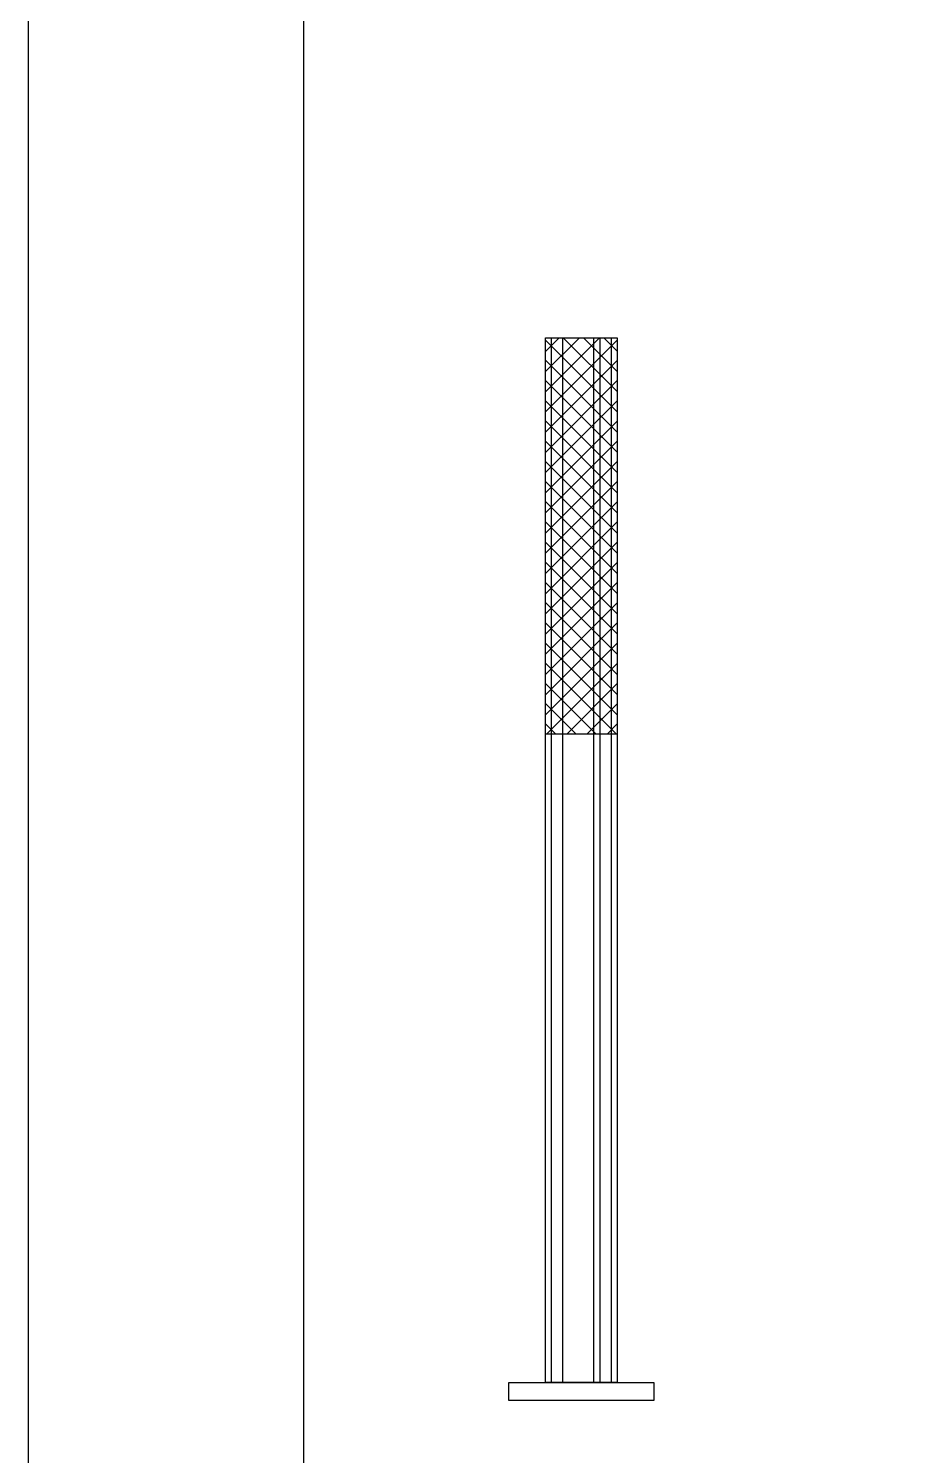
# Model space of a CAD drawing. Header units: inches. Extents: x 11.8 to 54.3, y 10.8 to 35.6.
# Drawn here: x 33.278 to 34.366, y 19.714 to 21.463 of the extents above; entities that cross this region are included whole.
import ezdxf

# ---------------------------------------------------------------- set-up
doc = ezdxf.new("R2010")
doc.units = ezdxf.units.IN
doc.header["$MEASUREMENT"] = 0
doc.layers.add('02', color=2, linetype='Continuous')
doc.layers.add('kadrbm', color=4, linetype='Continuous')

# ---------------------------------------------------------------- blocks, each defined once
blk = doc.blocks.new('kadrbm')
at = {"layer": 'kadrbm', "color": 4}
blk.add_lwpolyline([(0, 0), (0, 24.7972), (21, 24.7972), (21, 0), (0, 0)], close=True, dxfattribs=at)
blk.add_lwpolyline([(20.6631, 0.3257), (20.6631, 24.4603), (0.3369, 24.4603), (0.3369, 0.3257), (20.6631, 0.3257)], dxfattribs=at)

msp = doc.modelspace()

# ---------------------------------------------------------------- linework, layer by layer
at = {"layer": '02'}
for p, q in [((33.9118, 19.8037), (33.9118, 21.0843)), ((33.9118, 21.0181), (33.978, 21.0843)), ((33.9118, 21.0428), (33.9533, 21.0843)), ((33.9118, 21.0676), (33.9285, 21.0843)), ((33.9118, 21.0843), (33.9997, 21.0843)), ((33.9997, 20.9934), (33.9118, 21.0813)), ((33.9118, 20.9933), (33.9997, 21.0812)), ((33.9188, 21.0843), (33.9188, 19.8037)), ((33.9327, 21.0843), (33.9327, 19.8037)), ((33.9997, 21.0182), (33.9335, 21.0843)), ((33.9997, 21.0429), (33.9583, 21.0843)), ((33.9704, 21.0843), (33.9704, 19.8037)), ((33.9783, 21.0843), (33.9783, 19.8037)), ((33.9997, 21.0677), (33.983, 21.0843)), ((33.9922, 21.0843), (33.9922, 19.8037)), ((33.9997, 21.0843), (33.9997, 19.8037)), ((33.9997, 20.9687), (33.9118, 21.0566)), ((33.9118, 20.9686), (33.9997, 21.0565)), ((33.9997, 20.9439), (33.9118, 21.0318)), ((33.9118, 20.9438), (33.9997, 21.0317)), ((33.9997, 20.9192), (33.9118, 21.0071)), ((33.9118, 20.9191), (33.9997, 21.007)), ((33.9997, 20.8944), (33.9118, 20.9823)), ((33.9118, 20.8943), (33.9997, 20.9822)), ((33.9997, 20.8697), (33.9118, 20.9576)), ((33.9118, 20.8696), (33.9997, 20.9575)), ((33.9997, 20.8449), (33.9118, 20.9328)), ((33.9118, 20.8448), (33.9997, 20.9327)), ((33.9997, 20.8202), (33.9118, 20.9081)), ((33.9118, 20.8201), (33.9997, 20.908)), ((33.9997, 20.7954), (33.9118, 20.8834)), ((33.9118, 20.7953), (33.9997, 20.8832)), ((33.9997, 20.7707), (33.9118, 20.8586)), ((33.9118, 20.7706), (33.9997, 20.8585)), ((33.9997, 20.7459), (33.9118, 20.8339)), ((33.9118, 20.7458), (33.9997, 20.8337)), ((33.9997, 20.7212), (33.9118, 20.8091)), ((33.9118, 20.7211), (33.9997, 20.809)), ((33.9997, 20.6964), (33.9118, 20.7844)), ((33.9118, 20.6963), (33.9997, 20.7842)), ((33.9997, 20.6717), (33.9118, 20.7596)), ((33.9118, 20.6716), (33.9997, 20.7595)), ((33.9997, 20.6469), (33.9118, 20.7349)), ((33.9118, 20.6468), (33.9997, 20.7347)), ((33.9997, 20.6222), (33.9118, 20.7101)), ((33.9118, 20.6221), (33.9997, 20.71)), ((33.9982, 20.5989), (33.9118, 20.6854)), ((33.9133, 20.5989), (33.9997, 20.6852)), ((33.9735, 20.5989), (33.9118, 20.6606)), ((33.9381, 20.5989), (33.9997, 20.6605)), ((33.9487, 20.5989), (33.9118, 20.6359)), ((33.9628, 20.5989), (33.9997, 20.6357)), ((33.924, 20.5989), (33.9118, 20.6111)), ((33.9876, 20.5989), (33.9997, 20.611)), ((33.9118, 20.5989), (33.9997, 20.5989)), ((33.8669, 19.7817), (33.8669, 19.8037)), ((33.8669, 19.8037), (34.0445, 19.8037)), ((33.9997, 19.8037), (33.9118, 19.8037)), ((34.0445, 19.8037), (34.0445, 19.7817)), ((34.0445, 19.7817), (33.8669, 19.7817))]:
    msp.add_line(p, q, dxfattribs=at)

# ---------------------------------------------------------------- block references
at = {"layer": 'kadrbm'}
msp.add_blockref('kadrbm', (33.2783, 10.8267), dxfattribs=at)

doc.saveas('drawing.dxf')
